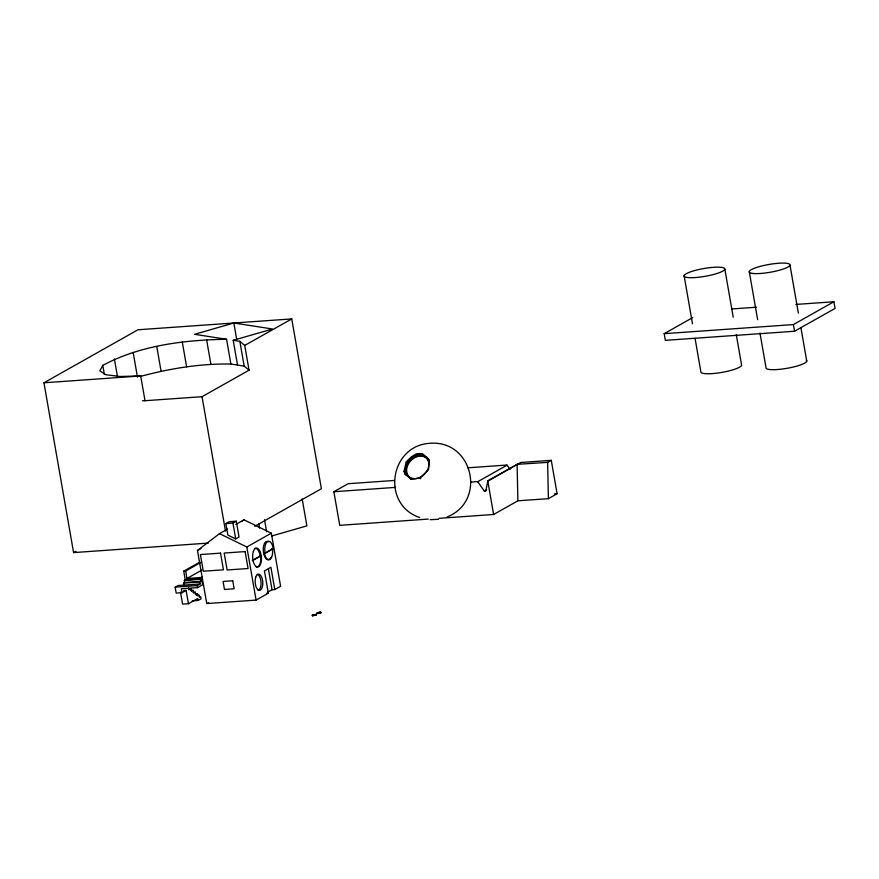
<?xml version="1.0" encoding="UTF-8"?>
<svg xmlns="http://www.w3.org/2000/svg" width="879" height="879" viewBox="0 0 879 879"><rect width="100%" height="100%" fill="white"/><g stroke="black" fill="none" stroke-linecap="round" stroke-linejoin="round"><path stroke-width="1.32" d="M411.284 479.286L404.9 473.869L404.043 471.342L406.219 462.002C410.317 457.432 415.602 452.278 422.349 453.817L429.106 460.014M405.669 474.605L404.812 472.067L406.988 462.728C411.086 458.157 416.371 453.004 423.107 454.542L427.458 457.827M439.148 518.324L493.624 514.479L517.874 500.799L548.375 498.657L557.099 493.734L551.276 460.332L520.775 462.486L487.79 481.077L485.801 491.031L484.373 491.141L477.638 481.593L470.792 482.077M509.952 469.397L506.996 465.035L467.782 467.804M249.054 370.191L244.164 366.093L230.891 364.027L226.573 339.272C184.491 339.997 140.332 345.238 102.788 365.367L99.799 370.85L105.777 374.718L119.994 376.498L140.695 375.959L145.013 400.714L202.038 396.693L249.054 370.191L244.725 345.436L239.846 341.327L233.21 340.305L237.528 365.06M404.9 473.869L411.449 479.341L419.964 477.967L428.567 469.606L429.161 460.387L426.689 457.091M267.732 592.16L272.04 589.743L274.786 589.545L270.897 567.274L264.447 570.921L268.337 593.182L256.086 600.093L206.741 603.565L197.467 550.474L219.508 533.641L227.672 529.037M241.901 521.434L243.999 519.83L271.314 533.179L280.588 586.282L274.786 589.545M266.722 552.1L272.446 548.727A9.24 4.296 86 0 1 270.183 559.253A9.24 4.296 86 0 1 264.678 554.594L264.436 553.451M265.227 553.396L273.237 548.661A9.24 4.296 86 0 0 267.765 541.42A9.24 4.296 86 0 0 264.986 552.254L265.227 553.396L263.7 553.495M447.224 516.94C487.241 500.799 472.495 439.225 429.348 443.346C389.683 446.038 381.003 504.546 419.722 517.555M208.301 543.09L73.583 552.594L43.95 382.783L137.981 329.768L291.751 318.923L321.384 488.735L254.723 526.312M244.725 345.436L291.751 318.923M73.583 552.594L75.968 551.254M225.859 523.587L229.199 521.708L236.275 521.203L239.044 537.058L235.715 538.937L227.87 535.102L225.859 523.587L232.946 523.082L236.275 521.203M235.836 524.433L243.999 519.83M197.467 550.474L200.972 548.496M183.865 585.117L183.513 583.129L184.7 582.458L184.348 580.448L185.26 579.942L183.722 571.174L199.841 562.088M183.722 571.174L185.656 571.031L200.511 562.659M428.249 519.093L339.733 525.334L333.866 491.735L348.073 483.725L394.429 480.461M185.656 571.031L186.963 578.503L201.818 570.13M180.503 592.138L182.601 604.137L188.447 603.73L186.117 590.391L182.041 592.688L176.196 593.105L175.152 587.139L178.019 585.535L200.104 583.975L199.753 581.986L200.939 581.316L200.588 579.305L202.104 577.02M219.508 533.641L246.823 546.991L271.314 533.179M202.555 579.624L201.807 580.052L202.631 584.777L197.588 587.611L181.349 588.754L182.041 592.688M192.27 600.884L198.116 600.467L201.049 598.819L200.687 596.72L199.533 597.357L199.17 595.259L197.874 595.995L197.489 593.797L195.731 594.786L195.281 592.16L193.677 593.061L193.204 590.336L191.479 591.303L191.007 588.611L188.809 589.864L188.48 587.974M175.152 587.139L197.237 585.59L200.104 583.975M253.02 560.044L260.063 556.077L260.744 556.945A9.449 4.395 86 0 1 256.053 566.856M252.394 560.67L260.613 556.044M795.803 304.442L833.885 301.75L835.05 308.419L794.572 331.24L665.337 340.349L664.183 333.679L692.751 317.572M188.447 603.73L197.764 598.467L198.116 600.467M477.561 481.802L506.93 465.244M517.874 500.799L517.116 464.321L487.757 480.879L493.624 514.479M484.373 491.141L486.724 489.812M517.116 464.321L547.65 462.376L551.276 460.332M664.183 333.679L793.407 324.571L833.885 301.75M318.956 612.74L320.813 612.751L317.231 613.388L320.835 612.256L317.033 612.916L320.736 612.289L320.022 612.103L317.154 612.916L320.956 612.916L317.154 613.575L319.11 613.004M233.21 340.305L272.512 329.01L233.847 323.011L194.534 334.306L226.573 339.272M271.501 536.047L306.881 525.884L302.167 498.909M140.102 376.498C169.669 368.565 200.214 363.488 230.891 364.027M438.533 519.302L430.227 519.665M731.866 308.947L756.347 307.221M43.95 382.783L140.695 375.959M333.866 491.735L395.484 487.384M554.462 493.921L557.099 493.734M271.71 548.771L273.237 548.661M270.809 557.506L271.534 557.451M186.963 578.503L201.269 577.492M185.26 579.942L201.5 578.8M184.348 580.448L200.588 579.305M184.7 582.458L200.939 581.316M183.513 583.129L199.753 581.986M188.677 588.776L191.007 588.611M183.777 590.556L186.117 590.391M190.864 590.501L193.204 590.336M192.94 592.325L195.281 592.16M195.149 593.962L197.489 593.797M196.83 595.424L199.17 595.259M266.502 593.314L268.337 593.182M207.763 602.994L208.795 602.917M142.42 400.791L145.013 400.714M422.349 453.817L423.107 454.542M421.502 453.674L422.272 454.399M417.173 453.872L417.943 454.597M415.503 454.3L416.272 455.025M411.625 456.695L412.394 457.421M406.219 462.002L406.988 462.728M419.964 477.967L420.733 478.692M404.043 471.342L404.812 472.067M789.99 265.095A20.678 3.945 -9.9 0 1 758.709 273.567A20.678 3.945 -9.9 0 1 760.17 266.392A20.678 3.945 -9.9 0 1 789.99 265.095L798.374 313.133M800.945 327.812L806.757 361.17M793.407 324.571L794.572 331.24M749.26 271.611L757.643 319.648M759.972 332.987L766.027 367.686A20.678 3.945 -9.9 0 0 788.21 368.103A20.678 3.945 -9.9 0 0 806.285 360.203M724.845 269.172A20.678 3.945 -9.9 0 1 693.564 277.643A20.678 3.945 -9.9 0 1 695.025 270.468A20.678 3.945 -9.9 0 1 724.845 269.172L733.229 317.209M736.261 334.558L741.612 365.246A20.678 3.945 -9.9 0 1 720.395 372.641A20.678 3.945 -9.9 0 1 700.871 371.762L695.058 338.404M684.104 275.687L692.487 323.725M239.846 341.327L244.164 366.093M233.847 323.011L236.66 339.184M264.524 519.698L266.634 531.795M268.381 568.779L272.04 589.743M258.822 524.049L259.525 528.081M246.823 546.991L256.086 600.093M206.565 339.514L210.883 364.28M232.946 523.082L235.715 538.937M202.038 396.693L225.474 531.004M182.294 342.03L186.612 366.796M156.77 346.513L161.088 371.268M197.237 585.59L197.588 587.611M133.158 352.391L137.476 377.146M114.391 358.951L117.577 377.19M102.788 365.367L104.381 374.487M260.063 556.077L259.832 554.572A9.449 4.395 86 0 0 255.009 548.243M547.65 462.376L548.375 498.657M269.941 558.835A9.24 4.296 86 0 1 263.942 554.638L263.458 552.364A9.24 4.296 86 0 1 268.491 541.838M257.316 574.317A8.164 3.802 86 0 1 261.041 582.469A8.164 3.802 86 0 1 258.129 590.468M410.943 478.253A12.822 10.13 -46.6 0 1 411.306 460.211A12.822 10.13 -46.6 0 1 428.798 461.101M313.32 615.41L315.946 614.926L312.342 615.761L316.121 615.091L312.243 615.223L316.011 614.476L312.397 615.575L313.342 615.377M312.463 615.014L315.88 614.52L312.463 615.014M220.541 553.144L200.39 554.561L203.302 571.229L223.453 569.812L220.541 553.144M245.12 551.583L224.178 553.056L227.134 569.988L248.076 568.515L245.12 551.583M232.759 580.766L223.079 581.458L224.475 589.457L234.155 588.776L232.759 580.766M255.712 577.228A8.164 3.802 86 0 0 258.887 590.325A8.164 3.802 86 0 0 262.349 579.228A8.164 3.802 86 0 0 255.712 577.228M253.394 551.375A9.449 4.395 86 0 0 256.723 566.812A9.449 4.395 86 0 0 261.052 554.484A9.449 4.395 86 0 0 253.394 551.375M418.646 477.978A12.822 10.13 -46.6 0 0 426.612 458.157A12.822 10.13 -46.6 0 0 406.856 464.958A12.822 10.13 -46.6 0 0 418.646 477.978"/></g></svg>
